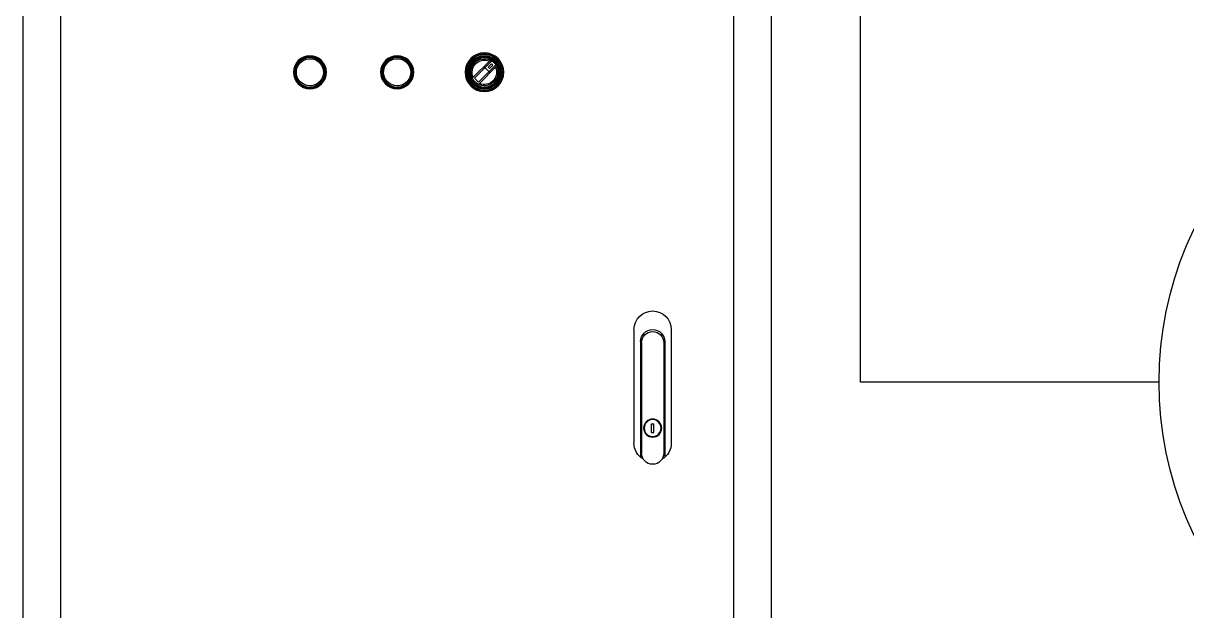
# Model space of a CAD drawing. Header units: millimetres. Extents: x 8533 to 164433, y 5768 to 115327.
# Drawn here: x 110963 to 112062, y 26148 to 26703 of the extents above; entities that cross this region are included whole.
import ezdxf

# ---------------------------------------------------------------- set-up
doc = ezdxf.new("R2010")
doc.units = ezdxf.units.MM
doc.header["$LTSCALE"] = 250
doc.layers.add('05_G-ENP_치수', color=1, linetype='Continuous')
doc.layers.add('G-ENP 인버터 판넬', color=255, linetype='Continuous')

# ---------------------------------------------------------------- blocks, each defined once
blk = doc.blocks.new('240808_벽부형 인버터')
at = {"layer": 'G-ENP 인버터 판넬'}
for p, q in [((-504.7, 1009.4), (-504.7, -1009.4)), ((-454.2, 672.9), (-454.2, -959)), ((504.7, -1009.4), (504.7, 672.9)), ((454.2, -704.1), (454.2, 367.6)), ((-129.3, 203.1), (-127.4, 205)), ((-127.9, 208.7), (-104.6, 185.4)), ((-127.4, 205), (-122.8, 200.4)), ((-125, 209), (-102.2, 186.2)), ((-133.3, 200.7), (-110.5, 177.9)), ((-133, 203.6), (-109.7, 180.3)), ((-129.3, 203.1), (-124.7, 198.5)), ((-125.5, 192.9), (-123.9, 194.5)), ((-124.7, 198.5), (-122.8, 200.4)), ((-117.2, 201.2), (-123.9, 194.5)), ((-109.7, 180.3), (-104.6, 185.4)), ((-370.1, -153.9), (-370.1, -307)), ((-319.7, -153.9), (-319.7, -307)), ((-361.3, -170.3), (-361.3, -326.2)), ((-360, -171.6), (-360, -320.5)), ((-329.7, -171.6), (-329.7, -320.5)), ((-328.5, -170.3), (-328.5, -326.2)), ((-346.6, -292.7), (-346.6, -281)), ((-343.2, -281), (-346.6, -281)), ((-343.2, -292.7), (-343.2, -281)), ((-343.2, -292.7), (-346.6, -292.7))]:
    blk.add_line(p, q, dxfattribs=at)
for centre, radius in [((-117.8, 193.5), 26.1), ((-117.8, 193.5), 24), ((-117.8, 193.5), 22.3), ((-117.8, 193.5), 21), ((-117.8, 193.5), 19.9), ((0, 193.5), 22.3), ((0, 193.5), 21), ((0, 193.5), 19.9), ((117.8, 193.5), 22.3), ((117.8, 193.5), 21), ((117.8, 193.5), 19.9), ((-344.9, -286.8), 12.2), ((-344.9, -286.8), 11.4)]:
    blk.add_circle(centre, radius, dxfattribs=at)
for centre, radius, start, end in [((-117.8, 193.5), 25.2, 152.117, 162.883), ((-142.2, 209.8), 5.05, 295.5132, 356.9868), ((-117.8, 193.5), 25.2, 129.617, 140.383), ((-134.1, 218), 5.05, 273.0132, 334.4868), ((-117.8, 193.5), 18.3, 120.373, 149.627), ((-117.8, 193.5), 25.2, 107.117, 117.883), ((-117.8, 193.5), 18.3, 329.627, 120.373), ((-126.2, 207.8), 1.68, 45, 120.373), ((-123.5, 222.3), 5.05, 250.5132, 311.9868), ((-117.8, 193.5), 16.5, 335.8964, 114.1036), ((-117.8, 193.5), 25.2, 84.617, 95.383), ((-112, 222.3), 5.05, 228.0132, 289.4868), ((-117.8, 193.5), 25.2, 62.117, 72.883), ((-101.4, 218), 5.05, 205.5132, 266.9868), ((-117.8, 193.5), 25.2, 39.617, 50.383), ((-93.3, 209.8), 5.05, 183.0132, 244.4868), ((-117.8, 193.5), 25.2, 17.117, 27.883), ((0, 193.5), 18.3, 120.373, 149.627), ((0, 193.5), 18.3, 329.627, 120.373), ((117.8, 193.5), 18.3, 120.373, 149.627), ((117.8, 193.5), 18.3, 329.627, 120.373), ((-117.8, 193.5), 25.2, 174.617, 185.383), ((-146.6, 199.2), 5.05, 318.0132, 19.4868), ((-146.6, 187.7), 5.05, 340.5132, 41.9868), ((-117.8, 193.5), 18.3, 149.627, 300.373), ((-117.8, 193.5), 16.5, 155.8964, 294.1036), ((-132.1, 201.9), 1.68, 149.627, 225), ((-88.9, 199.2), 5.05, 160.5132, 221.9868), ((-88.9, 187.7), 5.05, 138.0132, 199.4868), ((-117.8, 193.5), 25.2, 354.617, 5.383), ((0, 193.5), 18.3, 149.627, 300.373), ((117.8, 193.5), 18.3, 149.627, 300.373), ((-117.8, 193.5), 25.2, 197.117, 207.883), ((-142.2, 177.1), 5.05, 3.0132, 64.4868), ((-117.8, 193.5), 25.2, 219.617, 230.383), ((-134.1, 169), 5.05, 25.5132, 86.9868), ((-109.3, 179.1), 1.68, 225, 300.373), ((-117.8, 193.5), 18.3, 300.373, 329.627), ((-101.4, 169), 5.05, 93.0132, 154.4868), ((-103.4, 185.1), 1.68, 329.627, 45), ((-117.8, 193.5), 25.2, 309.617, 320.383), ((-93.3, 177.1), 5.05, 115.5132, 176.9868), ((-117.8, 193.5), 25.2, 332.117, 342.883), ((0, 193.5), 18.3, 300.373, 329.627), ((117.8, 193.5), 18.3, 300.373, 329.627), ((-117.8, 193.5), 25.2, 242.117, 252.883), ((-123.5, 164.6), 5.05, 48.0132, 109.4868), ((-117.8, 193.5), 25.2, 264.617, 275.383), ((-112, 164.6), 5.05, 70.5132, 131.9868), ((-117.8, 193.5), 25.2, 287.117, 297.883), ((-344.9, -153.9), 25.2, 0, 180), ((-344.9, -170.3), 16.4, 1.4693, 178.5307), ((-344.9, -171.6), 15.1, 0, 180), ((-344.9, -307), 25.2, 180, 240.0736), ((-344.9, -307), 25.2, 299.9264, 0), ((-344.9, -320.5), 15.1, 180, 0)]:
    blk.add_arc(centre, radius, start, end, dxfattribs=at)

msp = doc.modelspace()

# ---------------------------------------------------------------- linework, layer by layer
at = {"layer": '05_G-ENP_치수', "ltscale": 0.5, "elevation": 0}
msp.add_lwpolyline([(112036.4, 26364.4), (111754.1, 26364.4), (111754.1, 27269.4), (111886.4, 27269.4), (111886.4, 26877.4), (111754.1, 26877.4)], dxfattribs=at)
at = {"layer": '05_G-ENP_치수'}
msp.add_circle((112367.5, 26364.4, 0), 331.2, dxfattribs=at)

# ---------------------------------------------------------------- block references
at = {"layer": 'G-ENP 인버터 판넬', "xscale": -0.7, "yscale": 0.7, "zscale": 0.7}
msp.add_blockref('240808_벽부형 인버터', (111316.4, 26521.7, 0), dxfattribs=at)

doc.saveas('drawing.dxf')
